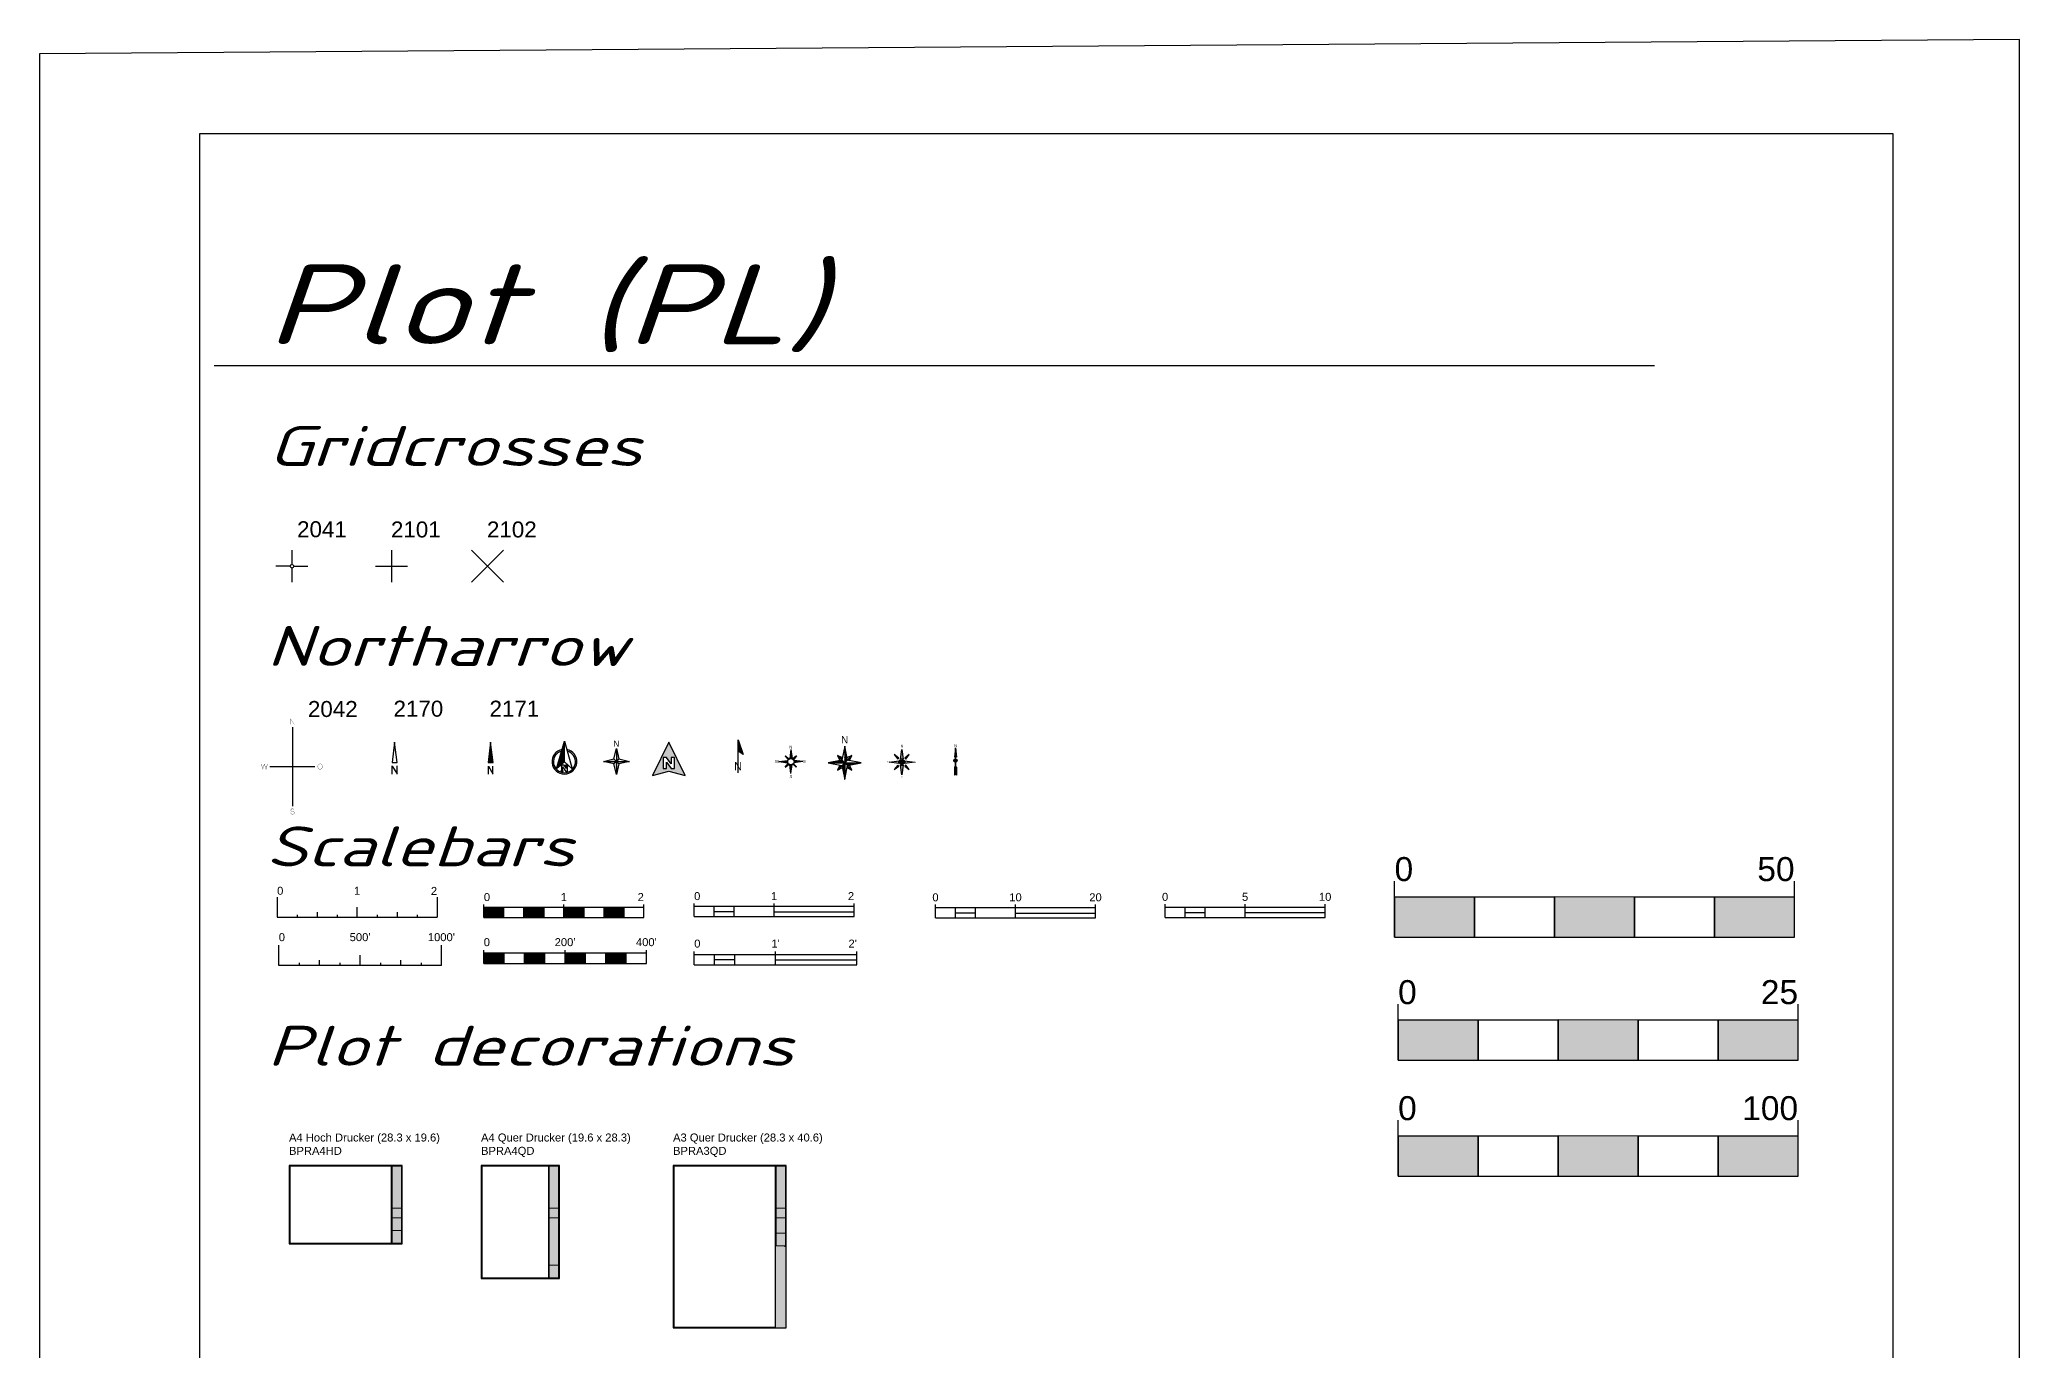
# Model space of a CAD drawing. Header units: metres. Extents: x -2 to 246, y 14 to 313.
# Drawn here: x -1.8 to 245.6, y 148.8 to 312.7 of the extents above; entities that cross this region are included whole.
import ezdxf
from ezdxf.enums import TextEntityAlignment as Align

# ---------------------------------------------------------------- set-up
doc = ezdxf.new("R2010")
doc.units = ezdxf.units.M
doc.header["$LTSCALE"] = 10
doc.header["$MEASUREMENT"] = 0
doc.layers.get('0').update_dxf_attribs({"linetype": 'CONTINUOUS'})
for name, color, linetype in [('ANSICHTSFENSTER', 255, 'CONTINUOUS'), ('PLANBESCHRIFTUNG', 7, 'CONTINUOUS'), ('PLANRAHMEN', 7, 'CONTINUOUS'), ('PZ-BLATTRAND-A4', 62, 'CONTINUOUS'), ('PZ-SYMBOLE', 7, 'CONTINUOUS'), ('PZ-TITEL-RAHMEN', 7, 'CONTINUOUS')]:
    doc.layers.add(name, color=color, linetype=linetype)
doc.styles.add('North Arrow Text', font='', dxfattribs={"height": 0.1})
doc.styles.add('Scale Bar', font='ARIAL.TTF')
doc.styles.get("Standard").update_dxf_attribs({"font": 'swissl.ttf'})
doc.styles.add('STYP23', font='swissl.ttf')
doc.styles.add('STYP54', font='isocpeui.ttf', dxfattribs={"width": 1.3})
doc.styles.get('North Arrow Text').set_extended_font_data('Bodoni MT')

# ---------------------------------------------------------------- blocks, each defined once
blk = doc.blocks.new('BAV2041')
at = {"color": 0, "lineweight": -2}
for points in [[(-0.05715, 0), (-0.5, 0)], [(0, 0.5), (0, 0.05715)], [(0.05715, 0), (0.5, 0)], [(0, -0.05715), (0, -0.5)]]:
    blk.add_lwpolyline(points, dxfattribs=at)
blk.add_lwpolyline([(0, 0.05715, -1), (0, -0.05715, -1)], format="xyb", close=True, dxfattribs=at)
blk = doc.blocks.new('BAV2101')
at = {"color": 0, "lineweight": -2}
for points in [[(-0.5, 0), (0.5, 0)], [(0, 0.5), (0, -0.5)]]:
    blk.add_lwpolyline(points, dxfattribs=at)
blk = doc.blocks.new('BAV2102')
at = {"color": 0, "lineweight": -2}
for points in [[(-0.5, 0.5), (0.5, -0.5)], [(-0.5, -0.5), (0.5, 0.5)]]:
    blk.add_lwpolyline(points, dxfattribs=at)
blk = doc.blocks.new('BAV2170')
at = {"color": 0, "lineweight": -2}
for points in [[(0, 0.5), (-0.079, -0.136), (0.078, -0.137), (0, 0.5)], [(-0.079, -0.498), (-0.079, -0.246)], [(-0.078, -0.251), (0.077, -0.492)], [(0.078, -0.498), (0.078, -0.246)]]:
    blk.add_lwpolyline(points, dxfattribs=at)
blk = doc.blocks.new('BAV2171')
blk.add_hatch(color=0).paths.add_polyline_path([(0, 0.5), (-0.079, -0.136), (0.078, -0.137)])
at = {"color": 0, "lineweight": -2}
for points in [[(0, 0.5), (-0.079, -0.136), (0.078, -0.137), (0, 0.5)], [(-0.072, -0.5), (-0.072, -0.248)], [(-0.07, -0.256), (0.069, -0.492)], [(0.071, -0.5), (0.071, -0.248)]]:
    blk.add_lwpolyline(points, dxfattribs=at)
blk = doc.blocks.new('BAV2042')
for points in [[(0.021, 0.498), (0.019, 0.498), (0.019, 0.444), (-0.017, 0.498), (-0.02, 0.498), (-0.02, 0.441), (-0.017, 0.441), (-0.017, 0.494), (0.019, 0.441), (0.021, 0.441), (0.021, 0.441)], [(-0.258, 0.028), (-0.261, 0.028), (-0.276, -0.025), (-0.289, 0.028), (-0.294, 0.028), (-0.308, -0.025), (-0.321, 0.028), (-0.325, 0.028), (-0.31, -0.029), (-0.307, -0.029), (-0.292, 0.026), (-0.277, -0.029), (-0.273, -0.029)], [(-0.013, -0.458, -0.236818), (-0.011, -0.445, -0.240786), (0.004, -0.441, -0.403829), (0.017, -0.454), (0.019, -0.454, 0.2963), (0.01, -0.44, 0.073846), (0, -0.438, 0.053013), (-0.007, -0.439, 0.120449), (-0.013, -0.443, 0.289828), (-0.016, -0.46, 0.213015), (-0.007, -0.466), (0.006, -0.47, -0.08684), (0.015, -0.474, -0.245599), (0.017, -0.487, -0.29605), (0.003, -0.496, -0.450324), (-0.016, -0.48), (-0.019, -0.48, 0.09902), (-0.018, -0.485, 0.295923), (-0.006, -0.497, 0.196772), (0.014, -0.495, 0.459104), (0.017, -0.472, 0.086619), (0.007, -0.467), (-0.006, -0.464, -0.213743)]]:
    blk.add_hatch(color=0).paths.add_polyline_path(points)
h = blk.add_hatch(color=0)
edge = h.paths.add_edge_path()
edge.add_spline(control_points=[(0.289, 0.03), (0.281, 0.03), (0.273, 0.025), (0.26, 0.004), (0.264, -0.018), (0.29, -0.035), (0.309, -0.026), (0.318, 0.007), (0.308, 0.027), (0.292, 0.03), (0.29, 0.03), (0.289, 0.03)], knot_values=[0, 0, 0, 0, 0.94101, 0.94101, 2.665602, 2.665602, 4.390193, 4.390193, 6.114785, 6.114785, 6.283185, 6.283185, 6.283185, 6.283185], degree=3, periodic=0)
edge = h.paths.add_edge_path(flags=16)
edge.add_ellipse((0.289, 0), major_axis=(0, 0.027), ratio=0.841727, start_angle=0, end_angle=360)
at = {"color": 0, "lineweight": -2}
for points in [[(0, 0.412), (0, 0)], [(-0.235, 0), (0, 0)], [(0, 0), (0, -0.412)], [(0, 0), (0.235, 0)]]:
    blk.add_lwpolyline(points, dxfattribs=at)
blk = doc.blocks.new('BPRA4HD')
at = {"layer": 'PZ-SYMBOLE'}
h = blk.add_hatch(color=255, dxfattribs=at)
h.paths.add_polyline_path([(0, -196), (283, -196), (283, 0), (0, 0)])
h.paths.add_polyline_path([(2, -2), (2, -194), (256.5, -194), (256.5, -2)], flags=16)
at = {"layer": 'ANSICHTSFENSTER', "color": 255}
blk.add_lwpolyline([(2, -2), (2, -194), (256.5, -194), (256.5, -2)], close=True, dxfattribs=at)
at = {"layer": 'PLANBESCHRIFTUNG', "color": 7, "lineweight": 18}
for p, q in [((257.5, -106.6), (281, -106.6)), ((257.5, -131), (281, -131)), ((257.5, -162.5), (281, -162.5))]:
    blk.add_line(p, q, dxfattribs=at)
blk.add_lwpolyline([(257.5, -2), (257.5, -194), (281, -194), (281, -2)], close=True, dxfattribs=at)
at = {"layer": 'PLANRAHMEN', "color": 7, "lineweight": 18}
for points in [[(0, 0), (4, 0)], [(0, 0), (0, -4.1)], [(283, 0), (278.9, 0)], [(283, 0), (283, -4.1)]]:
    blk.add_lwpolyline(points, dxfattribs=at)
at = {"layer": 'PLANRAHMEN', "lineweight": 18}
for points in [[(0, -196), (0, -191.9)], [(0, -196), (4, -196)], [(283, -196), (278.9, -196)], [(283, -196), (283, -191.9)]]:
    blk.add_lwpolyline(points, dxfattribs=at)
at = {"layer": 'PZ-SYMBOLE', "color": 255}
blk.add_lwpolyline([(0, -196), (283, -196), (283, 0), (0, 0)], close=True, dxfattribs=at)
blk = doc.blocks.new('BPRA4QD')
at = {"layer": 'PZ-SYMBOLE'}
h = blk.add_hatch(color=255, dxfattribs=at)
h.paths.add_polyline_path([(0, -283), (196, -283), (196, 0), (0, 0)])
h.paths.add_polyline_path([(2, -2), (2, -281), (169.5, -281), (169.5, -2)], flags=16)
at = {"layer": 'ANSICHTSFENSTER', "color": 255}
blk.add_lwpolyline([(2, -2), (2, -281), (169.5, -281), (169.5, -2)], close=True, dxfattribs=at)
at = {"layer": 'PLANBESCHRIFTUNG', "color": 7, "lineweight": 18}
for p, q in [((170.5, -106.6), (194, -106.6)), ((170.5, -131), (194, -131)), ((170.5, -249.5), (194, -249.5))]:
    blk.add_line(p, q, dxfattribs=at)
blk.add_lwpolyline([(170.5, -2), (170.5, -281), (194, -281), (194, -2)], close=True, dxfattribs=at)
at = {"layer": 'PLANRAHMEN', "color": 7, "lineweight": 18}
for points in [[(0, 0), (4, 0)], [(0, 0), (0, -4.1)], [(196, 0), (191.9, 0)], [(196, 0), (196, -4.1)]]:
    blk.add_lwpolyline(points, dxfattribs=at)
at = {"layer": 'PLANRAHMEN', "lineweight": 18}
for points in [[(0, -283), (0, -278.9)], [(0, -283), (4, -283)], [(196, -283), (191.9, -283)], [(196, -283), (196, -278.9)]]:
    blk.add_lwpolyline(points, dxfattribs=at)
at = {"layer": 'PZ-SYMBOLE', "color": 255}
blk.add_lwpolyline([(0, -283), (196, -283), (196, 0), (0, 0)], close=True, dxfattribs=at)
blk = doc.blocks.new('BPRA3QD')
at = {"layer": 'PZ-SYMBOLE'}
h = blk.add_hatch(color=255, dxfattribs=at)
h.paths.add_polyline_path([(0, -406), (283, -406), (283, 0), (0, 0)])
h.paths.add_polyline_path([(2, -2), (2, -404), (256.5, -404), (256.5, -2)], flags=16)
at = {"layer": 'ANSICHTSFENSTER', "color": 255}
blk.add_lwpolyline([(2, -2), (2, -404), (256.5, -404), (256.5, -2)], close=True, dxfattribs=at)
at = {"layer": 'PLANBESCHRIFTUNG', "color": 7, "lineweight": 18}
for p, q in [((257.5, -106.6), (281, -106.6)), ((257.5, -131), (281, -131)), ((257.5, -169.5), (281, -169.5))]:
    blk.add_line(p, q, dxfattribs=at)
blk.add_lwpolyline([(257.5, -2), (257.5, -201), (281, -201), (281, -2)], close=True, dxfattribs=at)
at = {"layer": 'PLANRAHMEN', "color": 7, "lineweight": 18}
for points in [[(0, 0), (4, 0)], [(0, 0), (0, -4.1)], [(283, 0), (278.9, 0)], [(283, 0), (283, -4.1)]]:
    blk.add_lwpolyline(points, dxfattribs=at)
at = {"layer": 'PLANRAHMEN', "lineweight": 18}
for points in [[(0, -203), (0, -198.9)], [(0, -203), (4, -203)], [(0, -207.1), (0, -203)], [(283, -203), (278.9, -203)], [(283, -203), (283, -198.9)], [(283, -207.1), (283, -203)], [(0, -406), (0, -401.9)], [(0, -406), (4, -406)], [(283, -406), (278.9, -406)], [(283, -406), (283, -401.9)]]:
    blk.add_lwpolyline(points, dxfattribs=at)
at = {"layer": 'PZ-SYMBOLE', "color": 255}
blk.add_lwpolyline([(0, -406), (283, -406), (283, 0), (0, 0)], close=True, dxfattribs=at)
blk = doc.blocks.new('*U50')
for p, q in [((0, 0.125), (0, 0.165)), ((2, 0.125), (0, 0.125)), ((0, 0), (0, 0.125)), ((0, 0), (2, 0)), ((0.25, 0), (0.25, 0.125)), ((0.25, 0.063), (0.5, 0.063)), ((0.5, 0), (0.5, 0.125)), ((1, 0.125), (1, 0.165)), ((1, 0), (1, 0.125)), ((1, 0.06), (2, 0.06)), ((2, 0.125), (2, 0.165)), ((2, 0), (2, 0.125))]:
    blk.add_line(p, q)
at = {"style": 'Scale Bar'}
for s, p in [('0', (0.039, 0.257)), ('1', (1, 0.257))]:
    blk.add_text(s, height=0.1, dxfattribs=at).set_placement(p, align=Align.MIDDLE_CENTER)
blk.add_text('2', height=0.1, dxfattribs=at).set_placement((2, 0.257), align=Align.MIDDLE_RIGHT)
blk = doc.blocks.new('*U49')
for points in [[(0.25, 0.125), (0, 0.125), (0, 0), (0.25, 0)], [(0.75, 0), (0.75, 0.125), (0.5, 0.125), (0.5, 0)], [(1.25, 0), (1.25, 0.125), (1, 0.125), (1, 0)], [(1.5, 0.125), (1.5, 0), (1.75, 0), (1.75, 0.125)]]:
    blk.add_hatch(color=0).paths.add_polyline_path(points)
for p, q in [((0, 0.125), (0, 0.165)), ((2, 0.125), (0, 0.125)), ((0, 0), (0, 0.125)), ((0, 0), (2, 0)), ((0.25, 0), (0.25, 0.125)), ((0.5, 0), (0.5, 0.125)), ((0.75, 0.125), (0.75, 0)), ((1, 0.125), (1, 0.165)), ((1, 0), (1, 0.125)), ((1.25, 0.125), (1.25, 0)), ((1.5, 0.125), (1.5, 0)), ((1.75, 0.125), (1.75, 0)), ((2, 0.125), (2, 0.165)), ((2, 0), (2, 0.125))]:
    blk.add_line(p, q)
at = {"style": 'Scale Bar'}
for s, p in [('0', (0.039, 0.257)), ('1', (1, 0.257))]:
    blk.add_text(s, height=0.1, dxfattribs=at).set_placement(p, align=Align.MIDDLE_CENTER)
blk.add_text('2', height=0.1, dxfattribs=at).set_placement((2, 0.257), align=Align.MIDDLE_RIGHT)
blk = doc.blocks.new('*U48')
for p, q in [((0, 0.25), (0, 0)), ((2, 0.25), (2, 0)), ((0, 0), (2, 0)), ((0.25, 0.031), (0.25, 0)), ((0.5, 0.063), (0.5, 0)), ((0.75, 0.031), (0.75, 0)), ((1, 0), (1, 0.125)), ((1.25, 0.031), (1.25, 0)), ((1.5, 0.063), (1.5, 0)), ((1.75, 0.031), (1.75, 0))]:
    blk.add_line(p, q)
at = {"style": 'Scale Bar'}
for s, p in [('0', (0.039, 0.332)), ('1', (1, 0.332))]:
    blk.add_text(s, height=0.1, dxfattribs=at).set_placement(p, align=Align.MIDDLE_CENTER)
blk.add_text('2', height=0.1, dxfattribs=at).set_placement((2, 0.33), align=Align.MIDDLE_RIGHT)
blk = doc.blocks.new('*U51')
for p, q in [((0, 0.125), (0, 0.165)), ((2, 0.125), (0, 0.125)), ((0, 0), (0, 0.125)), ((0, 0), (2, 0)), ((0.25, 0), (0.25, 0.125)), ((0.5, 0.062), (0.25, 0.062)), ((0.5, 0), (0.5, 0.125)), ((1, 0.125), (1, 0.165)), ((1, 0), (1, 0.125)), ((1, 0.062), (2, 0.062)), ((2, 0.125), (2, 0.165)), ((2, 0), (2, 0.125))]:
    blk.add_line(p, q)
at = {"style": 'Scale Bar'}
for s, p in [('0', (0.038, 0.262)), ("1'", (1, 0.262))]:
    blk.add_text(s, height=0.0984, dxfattribs=at).set_placement(p, align=Align.MIDDLE_CENTER)
blk.add_text("2'", height=0.0984, dxfattribs=at).set_placement((2, 0.262), align=Align.MIDDLE_RIGHT)
blk = doc.blocks.new('*U52')
for points in [[(0, 0.125), (0, 0), (0.25, 0), (0.25, 0.125)], [(0.75, 0), (0.75, 0.125), (0.5, 0.125), (0.5, 0)], [(1.25, 0), (1.25, 0.125), (1, 0.125), (1, 0)], [(1.75, 0), (1.75, 0.125), (1.5, 0.125), (1.5, 0)]]:
    blk.add_hatch(color=0).paths.add_polyline_path(points)
for p, q in [((0, 0.125), (0, 0.165)), ((2, 0.125), (0, 0.125)), ((0, 0), (0, 0.125)), ((0, 0), (2, 0)), ((0.25, 0), (0.25, 0.125)), ((0.5, 0), (0.5, 0.125)), ((0.75, 0), (0.75, 0.125)), ((1, 0.125), (1, 0.165)), ((1, 0), (1, 0.125)), ((1.25, 0), (1.25, 0.125)), ((1.5, 0), (1.5, 0.125)), ((1.75, 0), (1.75, 0.125)), ((2, 0.125), (2, 0.165)), ((2, 0), (2, 0.125))]:
    blk.add_line(p, q)
at = {"style": 'Scale Bar'}
for s, p in [('0', (0.038, 0.262)), ("200'", (1, 0.262)), ("400'", (2, 0.262))]:
    blk.add_text(s, height=0.0984, dxfattribs=at).set_placement(p, align=Align.MIDDLE_CENTER)
blk = doc.blocks.new('*U53')
for p, q in [((0, 0), (0, 0.25)), ((2, 0), (2, 0.25)), ((2, 0), (0, 0)), ((0.25, 0.031), (0.25, 0)), ((0.5, 0), (0.5, 0.062)), ((0.75, 0.031), (0.75, 0)), ((1, 0), (1, 0.125)), ((1.25, 0.031), (1.25, 0)), ((1.5, 0), (1.5, 0.062)), ((1.75, 0.031), (1.75, 0))]:
    blk.add_line(p, q)
at = {"style": 'Scale Bar'}
for s, p in [('0', (0.038, 0.347)), ("500'", (1, 0.347)), ("1000'", (2, 0.347))]:
    blk.add_text(s, height=0.0984, dxfattribs=at).set_placement(p, align=Align.MIDDLE_CENTER)
blk = doc.blocks.new('Arrow3')
at = {"linetype": 'ByBlock', "lineweight": -2}
h = blk.add_hatch(color=0, dxfattribs=at)
h.paths.add_polyline_path([(0, 0.21), (0, 0.071), (0.015, 0.057)])
h.paths.add_polyline_path([(-0.016, -0.238), (0, -0.223), (0, -0.091), (-0.016, -0.107)])
at = {"color": 0, "linetype": 'ByBlock', "lineweight": 35}
for points in [[(-0.035, 0), (0, 0), (0.035, 0)], [(0, 0.21), (0, -0.223)]]:
    blk.add_lwpolyline(points, dxfattribs=at)
at = {"color": 0, "linetype": 'ByBlock', "lineweight": -2}
for points in [[(0, 0.21), (-0.015, 0.057), (0, 0.071)], [(0, 0.21), (0.015, 0.057), (0, 0.071)], [(0, -0.091), (-0.016, -0.107), (-0.016, -0.238), (0, -0.223)], [(0, -0.091), (0.016, -0.107), (0.016, -0.238), (0, -0.223)]]:
    blk.add_lwpolyline(points, dxfattribs=at)
for radius in [0.0268, 0.0135]:
    blk.add_circle((0, 0), radius, dxfattribs=at)
at = {"color": 0, "linetype": 'ByBlock', "style": 'North Arrow Text'}
blk.add_text('N', height=0.0453, dxfattribs=at).set_placement((0, 0.21), align=Align.BOTTOM_CENTER)
blk = doc.blocks.new('Arrow4')
at = {"linetype": 'ByBlock', "lineweight": -2}
h = blk.add_hatch(color=0, dxfattribs=at)
h.set_gradient(color1=(121, 104, 125), one_color=1, tint=1, name='INVCYLINDER')
h.paths.add_polyline_path([(0, 0.339), (-0.267, -0.204), (0, -0.136), (0.267, -0.204)])
h.paths.add_polyline_path([(0.09, -0.089), (0.036, -0.089), (-0.04, 0.013), (-0.04, -0.089), (-0.093, -0.089), (-0.093, 0.092), (-0.04, 0.092), (0.039, -0.015), (0.039, 0.092), (0.09, 0.092)], flags=16)
at = {"color": 0, "linetype": 'ByBlock', "lineweight": -2}
for points in [[(0, 0.339), (-0.267, -0.204), (0, -0.136), (0.267, -0.204)], [(0.09, -0.089), (0.09, 0.092), (0.039, 0.092), (0.039, -0.015), (-0.04, 0.092), (-0.093, 0.092), (-0.093, -0.089), (-0.04, -0.089), (-0.04, 0.013), (0.036, -0.089)]]:
    blk.add_lwpolyline(points, close=True, dxfattribs=at)
blk = doc.blocks.new('Arrow5')
at = {"linetype": 'ByBlock', "lineweight": -2}
h = blk.add_hatch(color=0, dxfattribs=at)
h.paths.add_polyline_path([(-0.019, 0.049, -0.188388), (0.019, 0.049), (0, 0.197)])
h.paths.add_polyline_path([(0.049, 0.019, -0.093373), (0.052, 0, -0.093373), (0.049, -0.019), (0.197, 0)])
h.paths.add_polyline_path([(0, -0.197), (0.019, -0.049, -0.188388), (-0.019, -0.049)])
h.paths.add_polyline_path([(-0.049, -0.019, -0.093373), (-0.052, 0, -0.093373), (-0.049, 0.019), (-0.197, 0)])
h = blk.add_hatch(color=253, dxfattribs=at)
h.paths.add_polyline_path([(-0.093, 0.093), (-0.043, 0.029, -0.100237), (-0.029, 0.043)])
h.paths.add_polyline_path([(0.093, 0.093), (0.029, 0.043, -0.100237), (0.043, 0.029)])
h.paths.add_polyline_path([(0.093, -0.093), (0.043, -0.029, -0.100237), (0.029, -0.043)])
h.paths.add_polyline_path([(-0.029, -0.043, -0.100237), (-0.043, -0.029), (-0.093, -0.093)])
at = {"color": 0, "linetype": 'ByBlock', "lineweight": -2}
for points in [[(-0.197, 0), (-0.049, 0.019)], [(-0.197, 0), (-0.049, -0.019)], [(-0.093, 0.093), (-0.043, 0.029)], [(-0.093, 0.093), (-0.029, 0.043)], [(0, 0.197), (-0.019, 0.049)], [(0, 0.197), (0.019, 0.049)], [(0.093, 0.093), (0.029, 0.043)], [(0.093, 0.093), (0.043, 0.029)], [(0.197, 0), (0.049, 0.019)], [(0.197, 0), (0.049, -0.019)], [(-0.093, -0.093), (-0.043, -0.029)], [(-0.093, -0.093), (-0.029, -0.043)], [(0, -0.197), (-0.019, -0.049)], [(0, -0.197), (0.019, -0.049)], [(0.093, -0.093), (0.029, -0.043)], [(0.093, -0.093), (0.043, -0.029)]]:
    blk.add_lwpolyline(points, dxfattribs=at)
blk.add_circle((0, 0), 0.0522, dxfattribs=at)
at = {"color": 0, "linetype": 'ByBlock', "lineweight": -2, "style": 'North Arrow Text'}
blk.add_text('W', height=0.0496, dxfattribs=at).set_placement((-0.196, 0), align=Align.MIDDLE_RIGHT)
for s, p in [('N', (0, 0.197)), ('S', (0, -0.286))]:
    blk.add_text(s, height=0.0496, dxfattribs=at).set_placement(p, align=Align.BOTTOM_CENTER)
blk.add_text('E', height=0.0496, dxfattribs=at).set_placement((0.201, 0), align=Align.MIDDLE_LEFT)
blk = doc.blocks.new('Arrow6')
at = {"linetype": 'ByBlock', "lineweight": -2}
h = blk.add_hatch(dxfattribs=at)
h.set_pattern_fill('ANSI31', color=0, scale=0.063203, style=0)
h.set_pattern_definition([(45, (-0.4347436, -0.385449), (-0.0055864, 0.0055864), [])])
h.paths.add_polyline_path([(0, 0.339), (-0.128, -0.116), (0, 0)])
blk.add_hatch(color=0, dxfattribs=at).paths.add_polyline_path([(0.039, 0.2), (0.046, 0.176, -7.796187), (-0.046, 0.176), (-0.039, 0.2, 10.408897)])
at = {"color": 0, "linetype": 'ByBlock', "lineweight": -2}
blk.add_line((0, 0), (0, 0.339), dxfattribs=at)
for points in [[(-0.128, -0.116), (0, 0.339), (0.128, -0.116), (0, 0)], [(-0.004, -0.057), (-0.061, -0.057), (-0.061, -0.066), (-0.045, -0.066), (-0.045, -0.152), (-0.061, -0.152), (-0.061, -0.159), (-0.02, -0.159), (-0.02, -0.152), (-0.034, -0.152), (-0.034, -0.087), (0.023, -0.159), (0.048, -0.159), (0.048, -0.066), (0.061, -0.066), (0.061, -0.057), (0.02, -0.057), (0.02, -0.066), (0.037, -0.066), (0.037, -0.109)]]:
    blk.add_lwpolyline(points, close=True, dxfattribs=at)
for radius, start, end in [(0.204, 100.9753, 79.0247), (0.181, 104.6186, 75.3814)]:
    blk.add_arc((0, 0), radius, start, end, dxfattribs=at)
blk = doc.blocks.new('Arrow7')
at = {"linetype": 'ByBlock', "lineweight": -2}
h = blk.add_hatch(color=0, dxfattribs=at)
h.paths.add_polyline_path([(0, 0.213), (0, 0), (0.041, 0.041)])
h.paths.add_polyline_path([(0, 0), (-0.041, 0.041), (-0.213, 0)])
h.paths.add_polyline_path([(0, -0.213), (0, 0), (-0.041, -0.041)])
h.paths.add_polyline_path([(0, 0), (0.041, -0.041), (0.213, 0)])
at = {"color": 0, "linetype": 'ByBlock', "lineweight": -2}
blk.add_lwpolyline([(0, 0.213), (0.041, 0.041), (0.213, 0), (0.041, -0.041), (0, -0.213), (-0.041, -0.041), (-0.213, 0), (-0.041, 0.041)], close=True, dxfattribs=at)
for points in [[(-0.213, 0), (0, 0), (0.213, 0)], [(-0.041, 0.041), (0, 0)], [(0, 0), (-0.041, -0.041)], [(0, 0.213), (0, 0), (0, -0.213)], [(0.041, 0.041), (0, 0)], [(0, 0), (0.041, -0.041)]]:
    blk.add_lwpolyline(points, dxfattribs=at)
at = {"color": 0, "linetype": 'ByBlock', "lineweight": -2, "insert": (0, 0.24), "char_height": 0.1, "attachment_point": 8, "style": 'North Arrow Text'}
blk.add_mtext('N', dxfattribs=at)
blk = doc.blocks.new('Arrow8')
at = {"linetype": 'ByBlock'}
blk.add_hatch(color=0, dxfattribs=at).paths.add_polyline_path([(0, 0.437), (0, 0.251), (0.085, 0.196)])
at = {"color": 0, "linetype": 'ByBlock', "lineweight": 30}
blk.add_lwpolyline([(0, -0.105), (0, 0.437), (0.085, 0.196), (0, 0.251)], dxfattribs=at)
at = {"color": 0, "linetype": 'ByBlock', "style": 'North Arrow Text'}
blk.add_text('N', height=0.135, dxfattribs=at).set_placement((0.001, -0.104), align=Align.BOTTOM_CENTER)
blk = doc.blocks.new('Arrow9')
at = {"linetype": 'ByBlock', "lineweight": -2}
h = blk.add_hatch(dxfattribs=at)
h.set_pattern_fill('ANSI31', color=0, scale=0.070276, angle=90, style=0)
h.set_pattern_definition([(135, (0.390594, -0.375603), (-0.00621159, -0.00621159), [])])
h.paths.add_polyline_path([(-0.271, 0), (0, 0), (-0.044, 0.044)])
h = blk.add_hatch(dxfattribs=at)
h.set_pattern_fill('ANSI31', color=0, scale=0.070276, angle=213, style=0)
h.set_pattern_definition([(258, (0.390594, -0.375603), (0.00859256, -0.0018264), [])])
h.paths.add_polyline_path([(-0.118, 0.118), (-0.044, 0.044), (-0.037, 0.079)])
h = blk.add_hatch(dxfattribs=at)
h.set_pattern_fill('ANSI31', color=0, scale=0.070276, angle=180, style=0)
h.set_pattern_definition([(225, (0.375603, 0.390594), (0.00621159, -0.00621159), [])])
h.paths.add_polyline_path([(0, -0.271), (0, 0), (-0.044, -0.044)])
h = blk.add_hatch(dxfattribs=at)
h.set_pattern_fill('ANSI31', color=0, scale=0.070276, style=0)
h.set_pattern_definition([(45, (-0.375603, -0.390594), (-0.00621159, 0.00621159), [])])
h.paths.add_polyline_path([(0, 0), (0.044, 0.044), (0, 0.271)])
h = blk.add_hatch(dxfattribs=at)
h.set_pattern_fill('ANSI31', color=0, scale=0.070276, angle=-90, style=0)
h.set_pattern_definition([(315, (-0.390594, 0.375603), (0.00621159, 0.00621159), [])])
h.paths.add_polyline_path([(0.271, 0), (0, 0), (0.044, -0.044)])
h = blk.add_hatch(dxfattribs=at)
h.set_pattern_fill('ANSI31', color=0, scale=0.070276, angle=123, style=0)
h.set_pattern_definition([(168, (-0.375603, -0.390594), (-0.0018264, -0.00859256), [])])
h.paths.add_polyline_path([(0.044, 0.044), (0.079, 0.037), (0.118, 0.118)])
h = blk.add_hatch(dxfattribs=at)
h.set_pattern_fill('ANSI31', color=0, scale=0.070276, angle=303, style=0)
h.set_pattern_definition([(348, (0.375603, 0.390594), (0.0018264, 0.00859256), [])])
h.paths.add_polyline_path([(-0.118, -0.118), (-0.044, -0.044), (-0.079, -0.037)])
h = blk.add_hatch(dxfattribs=at)
h.set_pattern_fill('ANSI31', color=0, scale=0.070276, angle=33, style=0)
h.set_pattern_definition([(78, (-0.390594, 0.375603), (-0.00859256, 0.0018264), [])])
h.paths.add_polyline_path([(0.118, -0.118), (0.044, -0.044), (0.037, -0.079)])
at = {"color": 0, "linetype": 'ByBlock', "lineweight": -2}
blk.add_lwpolyline([(0.044, -0.044), (0.271, 0), (0.044, 0.044), (0, 0.271), (-0.044, 0.044), (-0.271, 0), (-0.044, -0.044), (0, -0.271)], close=True, dxfattribs=at)
for points in [[(-0.271, 0), (0.271, 0)], [(0, 0), (-0.118, 0.118)], [(-0.037, 0.079), (-0.118, 0.118), (-0.079, 0.037)], [(0, 0), (-0.118, -0.118)], [(0, 0.271), (0, -0.271)], [(0, 0), (0.118, 0.118)], [(0, 0), (0.118, -0.118)], [(0.079, 0.037), (0.118, 0.118), (0.037, 0.079)], [(-0.079, -0.037), (-0.118, -0.118), (-0.037, -0.079)], [(0.037, -0.079), (0.118, -0.118), (0.079, -0.037)]]:
    blk.add_lwpolyline(points, dxfattribs=at)
at = {"color": 252, "linetype": 'ByBlock', "lineweight": -2, "insert": (0, 0.379), "char_height": 0.12, "attachment_point": 5, "style": 'North Arrow Text'}
blk.add_mtext('N', dxfattribs=at)
blk = doc.blocks.new('Arrow10')
at = {"linetype": 'ByBlock', "lineweight": -2}
h = blk.add_hatch(color=0, dxfattribs=at)
h.paths.add_polyline_path([(-0.022, 0.049, -0.216351), (0.022, 0.049), (0, 0.207)])
h.paths.add_polyline_path([(0.123, 0.123), (0.05, 0.065, -0.064898), (0.065, 0.05)])
h.paths.add_polyline_path([(0.049, -0.022), (0.207, 0), (0.049, 0.022, -0.216351)])
h.paths.add_polyline_path([(0.123, -0.123), (0.065, -0.05, -0.064898), (0.05, -0.065)])
h.paths.add_polyline_path([(0, -0.207), (0.022, -0.049, -0.216351), (-0.022, -0.049)])
h.paths.add_polyline_path([(-0.05, -0.065, -0.064898), (-0.065, -0.05), (-0.123, -0.123)])
h.paths.add_polyline_path([(-0.207, 0), (-0.049, -0.022, -0.216351), (-0.049, 0.022)])
h.paths.add_polyline_path([(-0.123, 0.123), (-0.065, 0.05, -0.064898), (-0.05, 0.065)])
blk.add_hatch(color=0, dxfattribs=at).paths.add_polyline_path([(-0.041, 0, 1), (0.041, 0, 1)])
at = {"color": 0, "linetype": 'ByBlock', "lineweight": -2}
for points in [[(-0.049, -0.022), (-0.207, 0), (-0.049, 0.022, 0.216351)], [(-0.065, 0.05, -0.064898), (-0.05, 0.065), (-0.123, 0.123)], [(-0.022, 0.049), (0, 0.207), (0.022, 0.049, 0.216351)], [(0.049, -0.022, 0.216351), (0.049, 0.022), (0.207, 0)], [(0.05, 0.065, -0.064898), (0.065, 0.05), (0.123, 0.123)], [(-0.05, -0.065, -0.064898), (-0.065, -0.05), (-0.123, -0.123)], [(-0.022, -0.049, 0.216351), (0.022, -0.049), (0, -0.207)], [(0.065, -0.05, -0.064898), (0.05, -0.065), (0.123, -0.123)]]:
    blk.add_lwpolyline(points, format="xyb", close=True, dxfattribs=at)
blk.add_circle((0, 0), 0.0409, dxfattribs=at)
at = {"color": 0, "linetype": 'ByBlock', "lineweight": -2, "style": 'North Arrow Text'}
for s, height, p in [('W', 0.02, (-0.23, -0.016)), ('N', 0.0417, (0.001, 0.232)), ('E', 0.02, (0.224, -0.017)), ('S', 0.02, (0.001, -0.26))]:
    blk.add_text(s, height=height, dxfattribs=at).set_placement(p, align=Align.BOTTOM_CENTER)
blk = doc.blocks.new('Scalebar_1000')
for p, q in [((0, 0.125), (0, 0.165)), ((2, 0.125), (0, 0.125)), ((0, 0), (0, 0.125)), ((0, 0), (2, 0)), ((0.25, 0), (0.25, 0.125)), ((0.25, 0.062), (0.5, 0.062)), ((0.5, 0), (0.5, 0.125)), ((1, 0.125), (1, 0.165)), ((1, 0), (1, 0.125)), ((1, 0.06), (2, 0.06)), ((2, 0.125), (2, 0.165)), ((2, 0), (2, 0.125))]:
    blk.add_line(p, q)
at = {"style": 'Scale Bar'}
for s, p in [('0', (0, 0.257)), ('10', (1, 0.257)), ('20', (2, 0.257))]:
    blk.add_text(s, height=0.1, dxfattribs=at).set_placement(p, align=Align.MIDDLE_CENTER)
blk = doc.blocks.new('Scalebar_500')
for p, q in [((0, 1.25), (0, 1.65)), ((20, 1.25), (0, 1.25)), ((0, 0), (0, 1.25)), ((0, 0), (20, 0)), ((2.5, 0), (2.5, 1.25)), ((2.5, 0.62), (5, 0.62)), ((5, 0), (5, 1.25)), ((10, 1.25), (10, 1.65)), ((10, 0), (10, 1.25)), ((10, 0.6), (20, 0.6)), ((20, 1.25), (20, 1.65)), ((20, 0), (20, 1.25))]:
    blk.add_line(p, q)
at = {"style": 'Scale Bar'}
for s, p in [('0', (0, 2.57)), ('5', (10, 2.57)), ('10', (20, 2.57))]:
    blk.add_text(s, height=1, dxfattribs=at).set_placement(p, align=Align.MIDDLE_CENTER)
blk = doc.blocks.new('Topobase_Scalebar_1000')
at = {"layer": 'PZ-SYMBOLE'}
h = blk.add_hatch(color=256, dxfattribs=at)
h.dxf.hatch_style = 1
h.paths.add_polyline_path([(10, 0), (10, 5), (0, 5), (0, 0)])
h = blk.add_hatch(color=256, dxfattribs=at)
h.dxf.hatch_style = 1
h.paths.add_polyline_path([(30, 0), (30, 5), (20, 5.02), (20, 0)])
h = blk.add_hatch(color=256, dxfattribs=at)
h.dxf.hatch_style = 1
h.paths.add_polyline_path([(40, 5), (40, 0), (50, 0), (50, 5)])
for p, q in [((0, 0), (0, 7)), ((50, 0), (50, 7)), ((10, 0), (10, 0))]:
    blk.add_line(p, q, dxfattribs=at)
for points in [[(0, 0), (10, 0), (10, 5), (0, 5)], [(10, 0), (20, 0), (20, 5), (10, 5)], [(20, 0), (30, 0), (30, 5), (20, 5.02)], [(30, 0), (40, 0), (40, 5), (30, 5)], [(40, 0), (50, 0), (50, 5), (40, 5)]]:
    blk.add_lwpolyline(points, close=True, dxfattribs=at)
blk.add_text('0', height=3, dxfattribs=at).set_placement((0, 7))
blk.add_text('50', height=3, dxfattribs=at).set_placement((50, 7), align=Align.RIGHT)
blk = doc.blocks.new('Topobase_Scalebar_500')
at = {"layer": 'PZ-SYMBOLE'}
h = blk.add_hatch(color=256, dxfattribs=at)
h.dxf.hatch_style = 1
h.paths.add_polyline_path([(10, 0), (10, 5), (0, 5), (0, 0)])
h = blk.add_hatch(color=256, dxfattribs=at)
h.dxf.hatch_style = 1
h.paths.add_polyline_path([(30, 0), (30, 5), (20, 5.02), (20, 0)])
h = blk.add_hatch(color=256, dxfattribs=at)
h.dxf.hatch_style = 1
h.paths.add_polyline_path([(40, 5), (40, 0), (50, 0), (50, 5)])
for p, q in [((0, 0), (0, 7)), ((50, 0), (50, 7)), ((10, 0), (10, 0))]:
    blk.add_line(p, q, dxfattribs=at)
for points in [[(0, 0), (10, 0), (10, 5), (0, 5)], [(10, 0), (20, 0), (20, 5), (10, 5)], [(20, 0), (30, 0), (30, 5), (20, 5.02)], [(30, 0), (40, 0), (40, 5), (30, 5)], [(40, 0), (50, 0), (50, 5), (40, 5)]]:
    blk.add_lwpolyline(points, close=True, dxfattribs=at)
blk.add_text('0', height=3, dxfattribs=at).set_placement((0, 7))
blk.add_text('25', height=3, dxfattribs=at).set_placement((50, 7), align=Align.RIGHT)
blk = doc.blocks.new('Topobase_Scalebar_2000')
at = {"layer": 'PZ-SYMBOLE'}
h = blk.add_hatch(color=256, dxfattribs=at)
h.dxf.hatch_style = 1
h.paths.add_polyline_path([(10, 0), (10, 5), (0, 5), (0, 0)])
h = blk.add_hatch(color=256, dxfattribs=at)
h.dxf.hatch_style = 1
h.paths.add_polyline_path([(30, 0), (30, 5), (20, 5.02), (20, 0)])
h = blk.add_hatch(color=256, dxfattribs=at)
h.dxf.hatch_style = 1
h.paths.add_polyline_path([(40, 5), (40, 0), (50, 0), (50, 5)])
for p, q in [((0, 0), (0, 7)), ((50, 0), (50, 7)), ((10, 0), (10, 0))]:
    blk.add_line(p, q, dxfattribs=at)
for points in [[(0, 0), (10, 0), (10, 5), (0, 5)], [(10, 0), (20, 0), (20, 5), (10, 5)], [(20, 0), (30, 0), (30, 5), (20, 5.02)], [(30, 0), (40, 0), (40, 5), (30, 5)], [(40, 0), (50, 0), (50, 5), (40, 5)]]:
    blk.add_lwpolyline(points, close=True, dxfattribs=at)
blk.add_text('0', height=3, dxfattribs=at).set_placement((0, 7))
blk.add_text('100', height=3, dxfattribs=at).set_placement((50, 7), align=Align.RIGHT)

msp = doc.modelspace()

# ---------------------------------------------------------------- linework, layer by layer
at = {"layer": 'PZ-BLATTRAND-A4'}
msp.add_lwpolyline([(-1.84, 13.95), (245.62, 15.75), (245.62, 312.75), (-1.84, 310.95)], close=True, dxfattribs=at)
at = {"layer": 'PZ-TITEL-RAHMEN'}
msp.add_line((20, 272), (200, 272), dxfattribs=at)
msp.add_lwpolyline([(18.16, 23.95), (229.83, 23.95), (229.83, 300.95), (18.16, 300.95)], close=True, dxfattribs=at)

# ---------------------------------------------------------------- block references
for name, p, xscale, yscale, zscale in [('Arrow9', (98.79, 222.3), 7.620000000000001, 7.620000000000001, 7.620000000000001), ('Arrow6', (63.76, 222.44), 7.619999999999997, 7.619999999999997, 7.619999999999997), ('Arrow7', (70.26, 222.48), 7.619999999999997, 7.619999999999997, 7.619999999999997), ('Arrow4', (76.82, 222.28), 7.619999999999997, 7.619999999999997, 7.619999999999997), ('Arrow8', (85.46, 221.84), 7.620000000000001, 7.620000000000001, 7.620000000000001), ('Arrow5', (92.07, 222.45), 7.620000000000001, 7.620000000000001, 7.620000000000001), ('Arrow10', (105.93, 222.39), 7.620000000000001, 7.620000000000001, 7.620000000000001), ('Arrow3', (112.64, 222.58), 7.62, 7.62, 7.62), ('*U48', (27.85, 202.98), 10, 10, 10), ('*U49', (53.69, 202.94), 10, 10, 10), ('*U50', (79.97, 203.06), 10, 10, 10), ('*U53', (28.06, 196.97), 10.16, 10.16, 10.16), ('*U52', (53.68, 197.21), 10.16, 10.16, 10.16), ('*U51', (79.99, 197.03), 10.16, 10.16, 10.16)]:
    msp.add_blockref(name, p, dxfattribs=dict(xscale=xscale, yscale=yscale, zscale=zscale))
at = {"layer": 'PZ-SYMBOLE'}
for name, p, xscale, yscale, zscale in [('BAV2041', (29.71, 246.88), 4, 4, 4), ('BAV2101', (42.14, 246.88), 4, 4, 4), ('BAV2102', (54.14, 246.88), 4, 4, 4), ('BAV2042', (29.76, 221.83), 12, 12, 12), ('BAV2170', (42.54, 222.89), 4, 4, 4), ('BAV2171', (54.54, 222.89), 4, 4, 4), ('Scalebar_1000', (110.14, 202.91), 10, 10, 10)]:
    msp.add_blockref(name, p, dxfattribs=dict(at, xscale=xscale, yscale=yscale, zscale=zscale))
for name, p in [('Topobase_Scalebar_1000', (167.52, 200.51)), ('Scalebar_500', (138.84, 202.97)), ('Topobase_Scalebar_500', (167.96, 185.12)), ('Topobase_Scalebar_2000', (167.96, 170.61))]:
    msp.add_blockref(name, p, dxfattribs=at)
at = {"layer": 'PZ-SYMBOLE', "color": 255, "xscale": 0.04999999999999716, "yscale": 0.04999999999999716, "zscale": 0.04999999999999716}
for name, p in [('BPRA4HD', (29.34, 171.94)), ('BPRA4QD', (53.34, 171.94)), ('BPRA3QD', (77.34, 171.94))]:
    msp.add_blockref(name, p, dxfattribs=at)

# ---------------------------------------------------------------- texts
at = {"color": 7, "char_height": 1, "width": 20, "attachment_point": 1, "style": 'STYP23'}
for s, insert in [('A4 Hoch Drucker (28.3 x 19.6)\\PBPRA4HD', (29.34, 175.94)), ('A4 Quer Drucker (19.6 x 28.3)\\PBPRA4QD', (53.34, 175.94)), ('A3 Quer Drucker (28.3 x 40.6)\\PBPRA3QD', (77.34, 175.94))]:
    msp.add_mtext(s, dxfattribs=dict(at, insert=insert))
at = {"layer": 'PZ-SYMBOLE', "style": 'STYP54', "width": 1.3}
for s, height, p in [('Plot (PL)', 10, (26.49, 274.64)), ('Gridcrosses', 5, (26.74, 259.42)), ('Northarrow', 5, (26.57, 234.41)), ('Scalebars', 5, (26.47, 209.35)), ('Plot decorations', 5, (26.62, 184.41))]:
    msp.add_text(s, height=height, dxfattribs=at).set_placement(p)
at = {"layer": 'PZ-SYMBOLE', "style": 'STYP23'}
for s, p in [('2041', (30.35, 250.51)), ('2101', (42.08, 250.48)), ('2102', (54.08, 250.48)), ('2042', (31.7, 228.03)), ('2170', (42.4, 228.07)), ('2171', (54.4, 228.07))]:
    msp.add_text(s, height=2, dxfattribs=at).set_placement(p)

doc.saveas('drawing.dxf')
